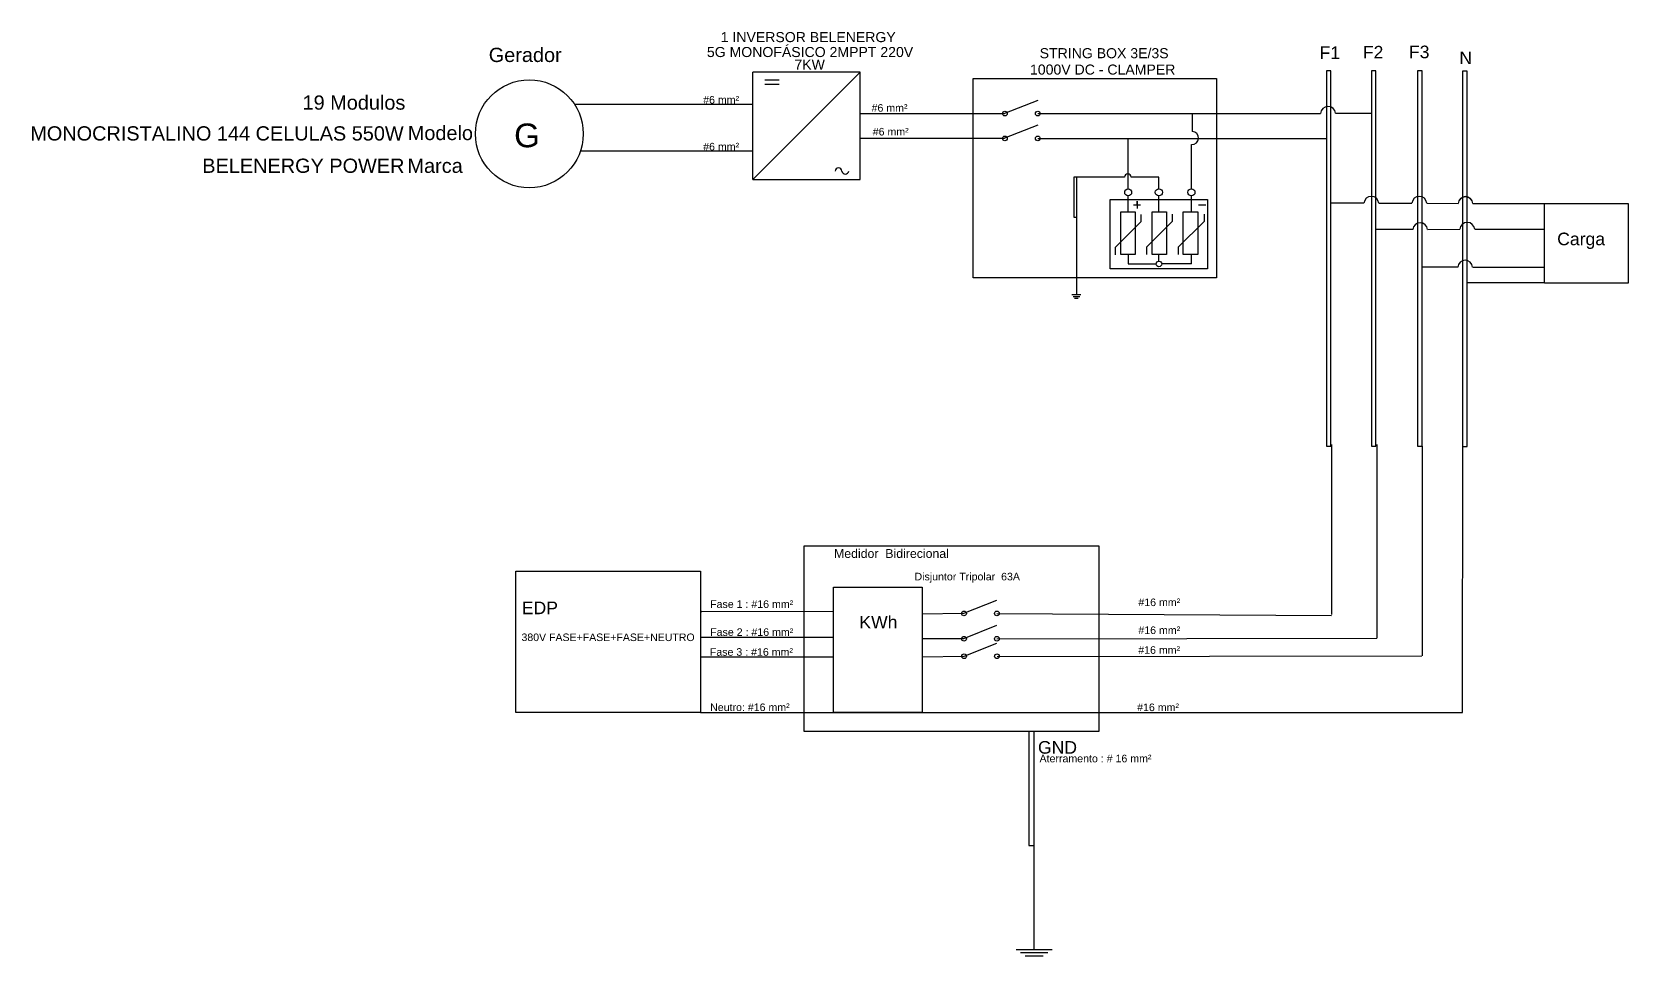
# Model space of a CAD drawing. Header units: millimetres. Extents: x 2871 to 32730, y 1023 to 18306.
import ezdxf

# ---------------------------------------------------------------- set-up
doc = ezdxf.new("R2010")
doc.units = ezdxf.units.MM
doc.styles.add('arial', font='arial.ttf')
doc.styles.get("Standard").update_dxf_attribs({"font": 'arial.ttf'})

msp = doc.modelspace()

# ---------------------------------------------------------------- linework, layer by layer
for p, q in [((18366, 17554), (16354, 17554)), ((18366, 17554), (16354, 15546)), ((16354, 15544), (16354, 17554)), ((16582, 17411), (16851, 17411)), ((16582, 17328), (16851, 17328)), ((18366, 15544), (18366, 17554)), ((27087, 17576), (27087, 10556)), ((27171, 17576), (27087, 17576)), ((27171, 10556), (27171, 17576)), ((27930, 17576), (27930, 11675)), ((28014, 17576), (27930, 17576)), ((27930, 17576), (27930, 10556)), ((28014, 17576), (27930, 17576)), ((28014, 11675), (28014, 17576)), ((28014, 10556), (28014, 17576)), ((28793, 17581), (28793, 11680)), ((28877, 17581), (28793, 17581)), ((28793, 17581), (28793, 10561)), ((28877, 17581), (28793, 17581)), ((28877, 11680), (28877, 17581)), ((28877, 10561), (28877, 17581)), ((29634, 17575), (29634, 11673)), ((29718, 17575), (29634, 17575)), ((29634, 17575), (29634, 10555)), ((29718, 17575), (29634, 17575)), ((29718, 11673), (29718, 17575)), ((29718, 10555), (29718, 17575)), ((16354, 16950), (13022, 16950)), ((18366, 16778), (21063, 16778)), ((21688, 16778), (26979, 16778)), ((24580, 16445), (24580, 16778)), ((27256, 16784), (27931, 16784)), ((18366, 16317), (21063, 16317)), ((21688, 16315), (27087, 16315)), ((23377, 15370), (23377, 16315)), ((24564, 15372), (24564, 16198)), ((16354, 16075), (13131, 16075)), ((16354, 15544), (18366, 15544)), ((23377, 14942), (23377, 15240)), ((23954, 14942), (23954, 15240)), ((24564, 14942), (24564, 15240)), ((27787, 15104), (27171, 15104)), ((28066, 15104), (28687, 15104)), ((28964, 15104), (29550, 15095)), ((29827, 15098), (31096, 15098)), ((31096, 15098), (31164, 15098)), ((23617, 14755), (23134, 14272)), ((23617, 14892), (23617, 14755)), ((24202, 14763), (23719, 14280)), ((24202, 14899), (24202, 14763)), ((24798, 14763), (24315, 14280)), ((24798, 14899), (24798, 14763)), ((28703, 14609), (28011, 14613)), ((28981, 14609), (29584, 14616)), ((29861, 14620), (30820, 14620)), ((30820, 14620), (31164, 14620)), ((23134, 14272), (23134, 14136)), ((23377, 14143), (23377, 13966)), ((23719, 14280), (23719, 14143)), ((23954, 14019), (23954, 14143)), ((24315, 14280), (24315, 14143)), ((24564, 13966), (24564, 14143)), ((23377, 13966), (23901, 13966)), ((24564, 13966), (24006, 13966)), ((29546, 13909), (28877, 13909)), ((29823, 13909), (31164, 13909)), ((29718, 13619), (31164, 13619)), ((27087, 10556), (27171, 10556)), ((27184, 10589), (27184, 7408)), ((27930, 10556), (28014, 10556)), ((28027, 10589), (28027, 6971)), ((28793, 10561), (28877, 10561)), ((28877, 10561), (28877, 6641)), ((29632, 5576), (29636, 10588)), ((29634, 10555), (29718, 10555)), ((15385, 7468), (15380, 7468)), ((15385, 7468), (15400, 7468)), ((17865, 7463), (15400, 7468)), ((20915, 7675), (20299, 7429)), ((20298, 7428), (19520, 7417)), ((20915, 7203), (20299, 6957)), ((20922, 7431), (27184, 7395)), ((15385, 6980), (15380, 6980)), ((17865, 6979), (15385, 6980)), ((20300, 6956), (19525, 6957)), ((20916, 6871), (20301, 6625)), ((20922, 6957), (28027, 6971)), ((15385, 6617), (17865, 6617)), ((20302, 6625), (19524, 6615)), ((20926, 6627), (28873, 6641)), ((15380, 5576), (29632, 5576))]:
    msp.add_line(p, q)
at = {"color": 1}
for p, q in [((21688, 17024), (21063, 16778)), ((21688, 16561), (21063, 16317)), ((23475, 15070), (23611, 15070)), ((23544, 15070), (23544, 15138)), ((23544, 15138), (23544, 15070)), ((23544, 15070), (23544, 15002))]:
    msp.add_line(p, q, dxfattribs=at)
at = {"color": 3}
for p, q in [((22412, 15591), (22362, 15591)), ((22362, 15591), (22362, 14841)), ((23311, 15591), (22412, 15591)), ((22412, 15591), (22412, 13394)), ((23954, 15591), (23436, 15591)), ((23954, 15372), (23954, 15591)), ((22362, 14841), (22412, 14841)), ((22326, 13394), (22493, 13394)), ((22350, 13361), (22473, 13361)), ((22374, 13326), (22445, 13326)), ((21519, 5224), (21519, 3093)), ((21620, 3093), (21620, 5224)), ((21519, 3092), (21620, 3092)), ((21620, 1150), (21620, 3093)), ((21957, 1141), (21283, 1141)), ((21873, 1082), (21367, 1082)), ((21788, 1023), (21451, 1023))]:
    msp.add_line(p, q, dxfattribs=at)
at = {"color": 18, "true_color": 0x000000}
msp.add_line((24697, 15070), (24834, 15070), dxfattribs=at)
for points in [[(20478, 17432), (25033, 17432), (25033, 13704), (20478, 13704)], [(23044, 15170), (24865, 15170), (24865, 13878), (23044, 13878)], [(23243, 14942), (23512, 14942), (23512, 14143), (23243, 14143)], [(23826, 14942), (24095, 14942), (24095, 14143), (23826, 14143)], [(24410, 14942), (24679, 14942), (24679, 14143), (24410, 14143)], [(31164, 15098), (32730, 15098), (32730, 13606), (31164, 13606)], [(17318, 8695), (22831, 8695), (22831, 5223), (17318, 5223)], [(11923, 8222), (15380, 8222), (15380, 5576), (11923, 5576)], [(17865, 7925), (19526, 7925), (19526, 5579), (17865, 5579)]]:
    msp.add_lwpolyline(points, close=True)
for centre, radius in [((12176, 16400), 1009), ((23378, 15305), 64.8), ((23952, 15306), 66.2), ((24562, 15306), 66.2), ((23954, 13966), 52.5), ((20307, 7431), 44), ((20922, 7431), 44), ((20307, 6957), 44), ((20922, 6957), 44), ((20310, 6629), 44), ((20923, 6629), 44)]:
    msp.add_circle(centre, radius)
at = {"color": 1}
for centre in [(21072, 16778), (21688, 16778), (21072, 16315), (21688, 16315)]:
    msp.add_circle(centre, 44, dxfattribs=at)
for centre, radius, start, end in [((27118, 16773), 139, 4.8421, 177.8925), ((24573, 16322), 123, 266.6155, 86.6155), ((17961, 15699), 63.4, 3.9499, 176.0501), ((18087, 15708), 63.4, 183.9499, 356.0501), ((27927, 15092), 139, 4.8264, 175.1736), ((28825, 15092), 139, 4.8264, 175.1736), ((29689, 15083), 139, 4.8264, 175.1489), ((29689, 15086), 139, 4.8264, 175.1489), ((28842, 14598), 139, 4.8264, 175.1736), ((29722, 14604), 139, 4.8264, 175.1489), ((29684, 13897), 139, 4.8264, 175.1736)]:
    msp.add_arc(centre, radius, start, end)
at = {"color": 3}
msp.add_arc((23374, 15590), 62.3, 1.3798, 178.6202, dxfattribs=at)

# ---------------------------------------------------------------- texts
for s, height, p in [('1 INVERSOR BELENERGY', 188.29, (15756, 18115)), ('5G MONOFÁSICO 2MPPT 220V', 188.29, (15498, 17836)), ('STRING BOX 3E/3S', 188.29, (21723, 17814)), ('F1', 235.4, (26959, 17800)), ('F2', 235.4, (27768, 17809)), ('F3', 235.4, (28631, 17814)), ('N', 235, (29574, 17704)), ('7KW', 188.3, (17135, 17601)), ('1000V DC - CLAMPER', 188.29, (21542, 17508)), ('#6 mm²', 142, (15428, 16965)), ('#6 mm²', 142, (18578, 16814)), ('G', 444, (11891, 16149)), ('#6 mm²', 142, (18600, 16369)), ('#6 mm²', 142, (15428, 16090)), ('Carga', 235.4, (31404, 14317)), ('Medidor  Bidirecional', 164.76, (17876, 8469)), ('Disjuntor Tripolar  63A', 141.98, (19381, 8049)), ('EDP', 235.4, (12035, 7417)), ('Fase 1 : #16 mm²', 141.98, (15558, 7534)), ('#16 mm²', 142, (23569, 7568)), ('KWh', 235.4, (18350, 7150)), ('#16 mm²', 142, (23569, 7046)), ('380V FASE+FASE+FASE+NEUTRO', 141.22, (12029, 6914)), ('Fase 2 : #16 mm²', 141.98, (15559, 7011)), ('Fase 3 : #16 mm²', 141.98, (15553, 6639)), ('#16 mm²', 142, (23567, 6676)), ('Neutro: #16 mm²', 141.98, (15558, 5605)), ('#16 mm²', 142, (23546, 5604)), ('GND', 235.4, (21691, 4808)), ('Aterramento : # 16 mm²', 141.98, (21720, 4647))]:
    msp.add_text(s, height=height).set_placement(p)
at = {"style": 'arial'}
for s, p in [('Gerador ', (11417, 17743)), ('Modelo', (9902, 16283)), ('Marca', (9897, 15670))]:
    msp.add_text(s, height=266.2, dxfattribs=at).set_placement(p)
at = {"color": 2, "style": 'arial'}
for s, height, p in [('19 Modulos', 266.2, (7934, 16852)), ('MONOCRISTALINO 144 CELULAS 550W', 266.22, (2840, 16275)), ('BELENERGY POWER', 266.22, (6058, 15670))]:
    msp.add_text(s, height=height, dxfattribs=at).set_placement(p)

doc.saveas('drawing.dxf')
